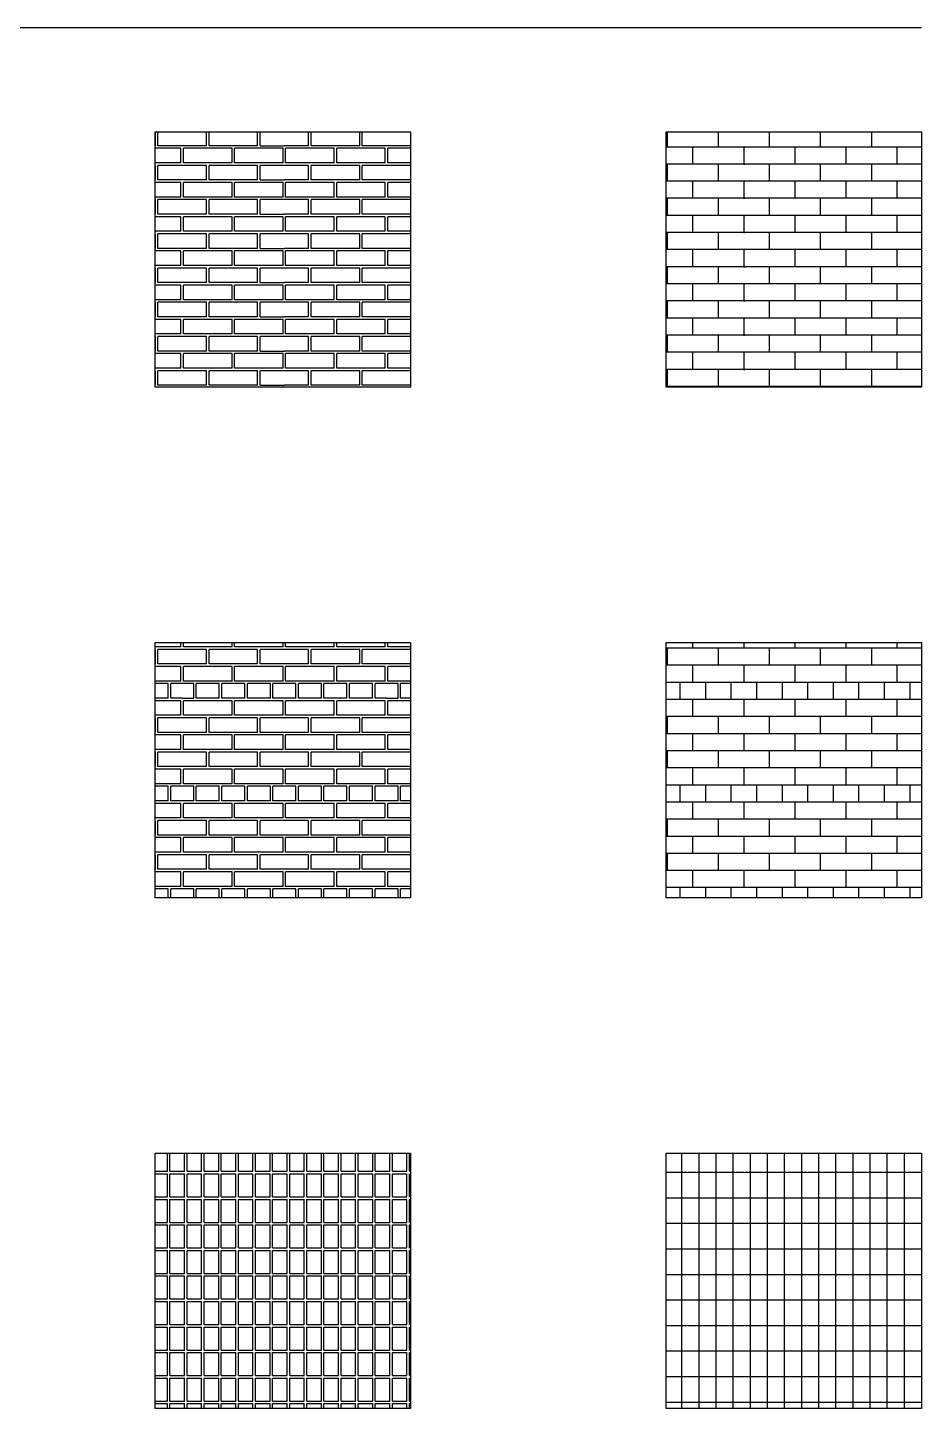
# Model space of a CAD drawing. Header units: millimetres. Extents: x 25495 to 48354, y 13294 to 24461.
# Drawn here: x 28995 to 32495, y 18577 to 23985 of the extents above; entities that cross this region are included whole.
import ezdxf

# ---------------------------------------------------------------- set-up
doc = ezdxf.new("R2010")
doc.units = ezdxf.units.MM
doc.header["$LTSCALE"] = 0.5

msp = doc.modelspace()

# ---------------------------------------------------------------- hatches: boundary and pattern name
h = msp.add_hatch()
h.set_pattern_fill('BR-HALF+', color=256, pattern_type=2)
h.set_pattern_definition([(180, (95, 340), (-7e-14, -536), [95, -505]), (90, (95, 340), (-600, 4e-14), [57, -479]), (180, (95, 397), (-7e-14, -536), [95, -505]), (180, (295, 340), (-7e-14, -536), [190, -410]), (90, (295, 340), (-600, 4e-14), [57, -479]), (180, (295, 397), (-7e-14, -536), [190, -410]), (90, (105, 340), (-600, 4e-14), [57, -479]), (180, (495, 340), (-7e-14, -536), [190, -410]), (90, (495, 340), (-600, 4e-14), [57, -479]), (180, (495, 397), (-7e-14, -536), [190, -410]), (90, (305, 340), (-600, 4e-14), [57, -479]), (0, (505, 340), (0, -536), [95, -505]), (180, (600, 397), (-7e-14, -536), [95, -505]), (90, (505, 340), (-600, 4e-14), [57, -479]), (180, (195, 273), (-7e-14, -536), [190, -410]), (90, (195, 273), (-600, 4e-14), [57, -479]), (180, (195, 330), (-7e-14, -536), [190, -410]), (90, (5, 273), (-600, 4e-14), [57, -479]), (180, (395, 273), (-7e-14, -536), [190, -410]), (90, (395, 273), (-600, 4e-14), [57, -479]), (180, (395, 330), (-7e-14, -536), [190, -410]), (90, (205, 273), (-600, 4e-14), [57, -479]), (180, (595, 273), (-7e-14, -536), [190, -410]), (90, (595, 273), (-600, 4e-14), [57, -479]), (180, (595, 330), (-7e-14, -536), [190, -410]), (90, (405, 273), (-600, 4e-14), [57, -479]), (180, (95, 206), (-7e-14, -536), [95, -505]), (90, (95, 206), (-600, 4e-14), [57, -479]), (180, (95, 263), (-7e-14, -536), [95, -505]), (180, (295, 206), (-7e-14, -536), [190, -410]), (90, (295, 206), (-600, 4e-14), [57, -479]), (180, (295, 263), (-7e-14, -536), [190, -410]), (90, (105, 206), (-600, 4e-14), [57, -479]), (180, (495, 206), (-7e-14, -536), [190, -410]), (90, (495, 206), (-600, 4e-14), [57, -479]), (180, (495, 263), (-7e-14, -536), [190, -410]), (90, (305, 206), (-600, 4e-14), [57, -479]), (0, (505, 206), (0, -536), [95, -505]), (180, (600, 263), (-7e-14, -536), [95, -505]), (90, (505, 206), (-600, 4e-14), [57, -479]), (180, (195, 139), (-7e-14, -536), [190, -410]), (90, (195, 139), (-600, 4e-14), [57, -479]), (180, (195, 196), (-7e-14, -536), [190, -410]), (90, (5, 139), (-600, 4e-14), [57, -479]), (180, (395, 139), (-7e-14, -536), [190, -410]), (90, (395, 139), (-600, 4e-14), [57, -479]), (180, (395, 196), (-7e-14, -536), [190, -410]), (90, (205, 139), (-600, 4e-14), [57, -479]), (180, (595, 139), (-7e-14, -536), [190, -410]), (90, (595, 139), (-600, 4e-14), [57, -479]), (180, (595, 196), (-7e-14, -536), [190, -410]), (90, (405, 139), (-600, 4e-14), [57, -479]), (180, (95, 72), (-7e-14, -536), [95, -505]), (90, (95, 72), (-600, 4e-14), [57, -479]), (180, (95, 129), (-7e-14, -536), [95, -505]), (180, (295, 72), (-7e-14, -536), [190, -410]), (90, (295, 72), (-600, 4e-14), [57, -479]), (180, (295, 129), (-7e-14, -536), [190, -410]), (90, (105, 72), (-600, 4e-14), [57, -479]), (180, (495, 72), (-7e-14, -536), [190, -410]), (90, (495, 72), (-600, 4e-14), [57, -479]), (180, (495, 129), (-7e-14, -536), [190, -410]), (90, (305, 72), (-600, 4e-14), [57, -479]), (0, (505, 72), (0, -536), [95, -505]), (180, (600, 129), (-7e-14, -536), [95, -505]), (90, (505, 72), (-600, 4e-14), [57, -479]), (180, (195, 5), (-7e-14, -536), [190, -410]), (90, (195, 5), (-600, 4e-14), [57, -479]), (180, (195, 62), (-7e-14, -536), [190, -410]), (90, (5, 5), (-600, 4e-14), [57, -479]), (180, (395, 5), (-7e-14, -536), [190, -410]), (90, (395, 5), (-600, 4e-14), [57, -479]), (180, (395, 62), (-7e-14, -536), [190, -410]), (90, (205, 5), (-600, 4e-14), [57, -479]), (180, (595, 5), (-7e-14, -536), [190, -410]), (90, (595, 5), (-600, 4e-14), [57, -479]), (180, (595, 62), (-7e-14, -536), [190, -410]), (90, (405, 5), (-600, 4e-14), [57, -479]), (180, (195, 407), (-7e-14, -536), [190, -410]), (90, (195, 407), (-600, 4e-14), [57, -479]), (180, (195, 464), (-7e-14, -536), [190, -410]), (90, (5, 407), (-600, 4e-14), [57, -479]), (180, (395, 407), (-7e-14, -536), [190, -410]), (90, (395, 407), (-600, 4e-14), [57, -479]), (180, (395, 464), (-7e-14, -536), [190, -410]), (90, (205, 407), (-600, 4e-14), [57, -479]), (180, (595, 407), (-7e-14, -536), [190, -410]), (90, (595, 407), (-600, 4e-14), [57, -479]), (180, (595, 464), (-7e-14, -536), [190, -410]), (90, (405, 407), (-600, 4e-14), [57, -479]), (180, (95, 474), (-7e-14, -536), [95, -505]), (90, (95, 474), (-600, 4e-14), [57, -479]), (180, (95, 531), (-7e-14, -536), [95, -505]), (180, (295, 474), (-7e-14, -536), [190, -410]), (90, (295, 474), (-600, 4e-14), [57, -479]), (180, (295, 531), (-7e-14, -536), [190, -410]), (90, (105, 474), (-600, 4e-14), [57, -479]), (180, (495, 474), (-7e-14, -536), [190, -410]), (90, (495, 474), (-600, 4e-14), [57, -479]), (180, (495, 531), (-7e-14, -536), [190, -410]), (90, (305, 474), (-600, 4e-14), [57, -479]), (0, (505, 474), (0, -536), [95, -505]), (180, (600, 531), (-7e-14, -536), [95, -505]), (90, (505, 474), (-600, 4e-14), [57, -479])])
h.paths.add_polyline_path([(30495, 23577), (29495, 23577), (29495, 22577), (30495, 22577)])
h = msp.add_hatch()
h.set_pattern_fill('BR-HALF', color=256, pattern_type=2)
h.set_pattern_definition([(90, (200, 0), (-600, 4e-14), [67, -469]), (90, (400, 0), (-600, 4e-14), [67, -469]), (180, (600, 67), (-7e-14, -536), [600, 0]), (180, (600, 134), (-7e-14, -536), [600, 0]), (90, (300, 67), (-600, 4e-14), [67, -469]), (90, (100, 67), (-600, 4e-14), [67, -469]), (90, (500, 67), (-600, 4e-14), [67, -469]), (90, (200, 134), (-600, 4e-14), [67, -469]), (90, (400, 134), (-600, 4e-14), [67, -469]), (180, (600, 201), (-7e-14, -536), [600, 0]), (180, (600, 268), (-7e-14, -536), [600, 0]), (90, (300, 201), (-600, 4e-14), [67, -469]), (90, (100, 201), (-600, 4e-14), [67, -469]), (90, (500, 201), (-600, 4e-14), [67, -469]), (90, (200, 268), (-600, 4e-14), [67, -469]), (90, (400, 268), (-600, 4e-14), [67, -469]), (180, (600, 335), (-7e-14, -536), [600, 0]), (180, (600, 402), (-7e-14, -536), [600, 0]), (90, (300, 335), (-600, 4e-14), [67, -469]), (90, (100, 335), (-600, 4e-14), [67, -469]), (90, (500, 335), (-600, 4e-14), [67, -469]), (90, (200, 402), (-600, 4e-14), [67, -469]), (90, (400, 402), (-600, 4e-14), [67, -469]), (180, (600, 0), (-7e-14, -536), [600, 0]), (180, (600, 469), (-7e-14, -536), [600, 0]), (90, (0, 0), (-600, 4e-14), [67, -469]), (90, (0, 134), (-600, 4e-14), [67, -469]), (90, (0, 268), (-600, 4e-14), [67, -469]), (90, (0, 402), (-600, 4e-14), [67, -469]), (90, (600, 0), (-600, 4e-14), [67, -469]), (90, (600, 134), (-600, 4e-14), [67, -469]), (90, (600, 268), (-600, 4e-14), [67, -469]), (90, (600, 402), (-600, 4e-14), [67, -469]), (180, (600, 536), (-7e-14, -536), [600, 0]), (90, (300, 469), (-600, 4e-14), [67, -469]), (90, (100, 469), (-600, 4e-14), [67, -469]), (90, (500, 469), (-600, 4e-14), [67, -469])])
h.paths.add_polyline_path([(32495, 23577), (31495, 23577), (31495, 22577), (32495, 22577)])
h = msp.add_hatch()
h.set_pattern_fill('BRT-AMERICAN+', color=256, pattern_type=2)
h.set_pattern_definition([(180, (95, 4608), (-1e-13, -804), [95, -705]), (90, (95, 4608), (-800, 5e-14), [57, -747]), (180, (95, 4665), (-1e-13, -804), [95, -705]), (180, (295, 4608), (-1e-13, -804), [190, -610]), (90, (295, 4608), (-800, 5e-14), [57, -747]), (180, (295, 4665), (-1e-13, -804), [190, -610]), (90, (105, 4608), (-800, 5e-14), [57, -747]), (180, (495, 4608), (-1e-13, -804), [190, -610]), (90, (495, 4608), (-800, 5e-14), [57, -747]), (180, (495, 4665), (-1e-13, -804), [190, -610]), (90, (305, 4608), (-800, 5e-14), [57, -747]), (180, (800, 4608), (-1e-13, -804), [95, -705]), (180, (800, 4665), (-1e-13, -804), [95, -705]), (90, (705, 4608), (-800, 5e-14), [57, -747]), (180, (195, 4541), (-1e-13, -804), [190, -610]), (90, (195, 4541), (-800, 5e-14), [57, -747]), (180, (195, 4598), (-1e-13, -804), [190, -610]), (90, (5, 4541), (-800, 5e-14), [57, -747]), (180, (395, 4541), (-1e-13, -804), [190, -610]), (90, (395, 4541), (-800, 5e-14), [57, -747]), (180, (395, 4598), (-1e-13, -804), [190, -610]), (90, (205, 4541), (-800, 5e-14), [57, -747]), (180, (795, 4541), (-1e-13, -804), [190, -610]), (90, (795, 4541), (-800, 5e-14), [57, -747]), (180, (795, 4598), (-1e-13, -804), [190, -610]), (90, (605, 4541), (-800, 5e-14), [57, -747]), (180, (195, 4407), (-1e-13, -804), [190, -610]), (90, (195, 4407), (-800, 5e-14), [57, -747]), (180, (195, 4464), (-1e-13, -804), [190, -610]), (90, (5, 4407), (-800, 5e-14), [57, -747]), (180, (395, 4407), (-1e-13, -804), [190, -610]), (90, (395, 4407), (-800, 5e-14), [57, -747]), (180, (395, 4464), (-1e-13, -804), [190, -610]), (90, (205, 4407), (-800, 5e-14), [57, -747]), (180, (795, 4407), (-1e-13, -804), [190, -610]), (90, (795, 4407), (-800, 5e-14), [57, -747]), (180, (795, 4464), (-1e-13, -804), [190, -610]), (90, (605, 4407), (-800, 5e-14), [57, -747]), (180, (95, 4340), (-1e-13, -804), [95, -705]), (90, (95, 4340), (-800, 5e-14), [57, -747]), (180, (95, 4397), (-1e-13, -804), [95, -705]), (180, (295, 4340), (-1e-13, -804), [190, -610]), (90, (295, 4340), (-800, 5e-14), [57, -747]), (180, (295, 4397), (-1e-13, -804), [190, -610]), (90, (105, 4340), (-800, 5e-14), [57, -747]), (180, (495, 4340), (-1e-13, -804), [190, -610]), (90, (495, 4340), (-800, 5e-14), [57, -747]), (180, (495, 4397), (-1e-13, -804), [190, -610]), (90, (305, 4340), (-800, 5e-14), [57, -747]), (180, (800, 4340), (-1e-13, -804), [95, -705]), (180, (800, 4397), (-1e-13, -804), [95, -705]), (90, (705, 4340), (-800, 5e-14), [57, -747]), (180, (195, 4273), (-1e-13, -804), [190, -610]), (90, (195, 4273), (-800, 5e-14), [57, -747]), (180, (195, 4330), (-1e-13, -804), [190, -610]), (90, (5, 4273), (-800, 5e-14), [57, -747]), (180, (395, 4273), (-1e-13, -804), [190, -610]), (90, (395, 4273), (-800, 5e-14), [57, -747]), (180, (395, 4330), (-1e-13, -804), [190, -610]), (90, (205, 4273), (-800, 5e-14), [57, -747]), (180, (795, 4273), (-1e-13, -804), [190, -610]), (90, (795, 4273), (-800, 5e-14), [57, -747]), (180, (795, 4330), (-1e-13, -804), [190, -610]), (90, (605, 4273), (-800, 5e-14), [57, -747]), (180, (195, 4675), (-1e-13, -804), [190, -610]), (90, (195, 4675), (-800, 5e-14), [57, -747]), (180, (195, 4732), (-1e-13, -804), [190, -610]), (90, (5, 4675), (-800, 5e-14), [57, -747]), (180, (395, 4675), (-1e-13, -804), [190, -610]), (90, (395, 4675), (-800, 5e-14), [57, -747]), (180, (395, 4732), (-1e-13, -804), [190, -610]), (90, (205, 4675), (-800, 5e-14), [57, -747]), (180, (795, 4675), (-1e-13, -804), [190, -610]), (90, (795, 4675), (-800, 5e-14), [57, -747]), (180, (795, 4732), (-1e-13, -804), [190, -610]), (90, (605, 4675), (-800, 5e-14), [57, -747]), (180, (95, 4742), (-1e-13, -804), [95, -705]), (90, (95, 4742), (-800, 5e-14), [57, -747]), (180, (95, 4799), (-1e-13, -804), [95, -705]), (180, (295, 4742), (-1e-13, -804), [190, -610]), (90, (295, 4742), (-800, 5e-14), [57, -747]), (180, (295, 4799), (-1e-13, -804), [190, -610]), (90, (105, 4742), (-800, 5e-14), [57, -747]), (180, (495, 4742), (-1e-13, -804), [190, -610]), (90, (495, 4742), (-800, 5e-14), [57, -747]), (180, (495, 4799), (-1e-13, -804), [190, -610]), (90, (305, 4742), (-800, 5e-14), [57, -747]), (180, (800, 4742), (-1e-13, -804), [95, -705]), (180, (800, 4799), (-1e-13, -804), [95, -705]), (90, (705, 4742), (-800, 5e-14), [57, -747]), (180, (695, 4608), (-1e-13, -804), [190, -610]), (90, (695, 4608), (-800, 5e-14), [57, -747]), (180, (695, 4665), (-1e-13, -804), [190, -610]), (90, (505, 4608), (-800, 5e-14), [57, -747]), (180, (595, 4541), (-1e-13, -804), [190, -610]), (90, (595, 4541), (-800, 5e-14), [57, -747]), (180, (595, 4598), (-1e-13, -804), [190, -610]), (90, (405, 4541), (-800, 5e-14), [57, -747]), (180, (595, 4407), (-1e-13, -804), [190, -610]), (90, (595, 4407), (-800, 5e-14), [57, -747]), (180, (595, 4464), (-1e-13, -804), [190, -610]), (90, (405, 4407), (-800, 5e-14), [57, -747]), (180, (695, 4340), (-1e-13, -804), [190, -610]), (90, (695, 4340), (-800, 5e-14), [57, -747]), (180, (695, 4397), (-1e-13, -804), [190, -610]), (90, (505, 4340), (-800, 5e-14), [57, -747]), (180, (595, 4273), (-1e-13, -804), [190, -610]), (90, (595, 4273), (-800, 5e-14), [57, -747]), (180, (595, 4330), (-1e-13, -804), [190, -610]), (90, (405, 4273), (-800, 5e-14), [57, -747]), (180, (595, 4675), (-1e-13, -804), [190, -610]), (90, (595, 4675), (-800, 5e-14), [57, -747]), (180, (595, 4732), (-1e-13, -804), [190, -610]), (90, (405, 4675), (-800, 5e-14), [57, -747]), (180, (695, 4742), (-1e-13, -804), [190, -610]), (90, (695, 4742), (-800, 5e-14), [57, -747]), (180, (695, 4799), (-1e-13, -804), [190, -610]), (90, (505, 4742), (-800, 5e-14), [57, -747]), (180, (95, 4206), (-1e-13, -804), [95, -705]), (90, (95, 4206), (-800, 5e-14), [57, -747]), (180, (95, 4263), (-1e-13, -804), [95, -705]), (180, (295, 4206), (-1e-13, -804), [190, -610]), (90, (295, 4206), (-800, 5e-14), [57, -747]), (180, (295, 4263), (-1e-13, -804), [190, -610]), (90, (105, 4206), (-800, 5e-14), [57, -747]), (180, (495, 4206), (-1e-13, -804), [190, -610]), (90, (495, 4206), (-800, 5e-14), [57, -747]), (180, (495, 4263), (-1e-13, -804), [190, -610]), (90, (305, 4206), (-800, 5e-14), [57, -747]), (180, (800, 4206), (-1e-13, -804), [95, -705]), (180, (800, 4263), (-1e-13, -804), [95, -705]), (90, (705, 4206), (-800, 5e-14), [57, -747]), (180, (195, 4139), (-1e-13, -804), [190, -610]), (90, (195, 4139), (-800, 5e-14), [57, -747]), (180, (195, 4196), (-1e-13, -804), [190, -610]), (90, (5, 4139), (-800, 5e-14), [57, -747]), (180, (395, 4139), (-1e-13, -804), [190, -610]), (90, (395, 4139), (-800, 5e-14), [57, -747]), (180, (395, 4196), (-1e-13, -804), [190, -610]), (90, (205, 4139), (-800, 5e-14), [57, -747]), (180, (795, 4139), (-1e-13, -804), [190, -610]), (90, (795, 4139), (-800, 5e-14), [57, -747]), (180, (795, 4196), (-1e-13, -804), [190, -610]), (90, (605, 4139), (-800, 5e-14), [57, -747]), (180, (195, 4005), (-1e-13, -804), [190, -610]), (90, (195, 4005), (-800, 5e-14), [57, -747]), (180, (195, 4062), (-1e-13, -804), [190, -610]), (90, (5, 4005), (-800, 5e-14), [57, -747]), (180, (395, 4005), (-1e-13, -804), [190, -610]), (90, (395, 4005), (-800, 5e-14), [57, -747]), (180, (395, 4062), (-1e-13, -804), [190, -610]), (90, (205, 4005), (-800, 5e-14), [57, -747]), (180, (795, 4005), (-1e-13, -804), [190, -610]), (90, (795, 4005), (-800, 5e-14), [57, -747]), (180, (795, 4062), (-1e-13, -804), [190, -610]), (90, (605, 4005), (-800, 5e-14), [57, -747]), (180, (695, 4206), (-1e-13, -804), [190, -610]), (90, (695, 4206), (-800, 5e-14), [57, -747]), (180, (695, 4263), (-1e-13, -804), [190, -610]), (90, (505, 4206), (-800, 5e-14), [57, -747]), (180, (595, 4139), (-1e-13, -804), [190, -610]), (90, (595, 4139), (-800, 5e-14), [57, -747]), (180, (595, 4196), (-1e-13, -804), [190, -610]), (90, (405, 4139), (-800, 5e-14), [57, -747]), (180, (645, 4072), (-1e-13, -804), [90, -710]), (90, (645, 4072), (-800, 5e-14), [57, -747]), (180, (645, 4129), (-1e-13, -804), [90, -710]), (90, (555, 4072), (-800, 5e-14), [57, -747]), (180, (595, 4005), (-1e-13, -804), [190, -610]), (90, (595, 4005), (-800, 5e-14), [57, -747]), (180, (595, 4062), (-1e-13, -804), [190, -610]), (90, (405, 4005), (-800, 5e-14), [57, -747]), (180, (745, 4072), (-1e-13, -804), [90, -710]), (90, (745, 4072), (-800, 5e-14), [57, -747]), (180, (745, 4129), (-1e-13, -804), [90, -710]), (90, (655, 4072), (-800, 5e-14), [57, -747]), (180, (445, 4072), (-1e-13, -804), [90, -710]), (90, (445, 4072), (-800, 5e-14), [57, -747]), (180, (445, 4129), (-1e-13, -804), [90, -710]), (90, (355, 4072), (-800, 5e-14), [57, -747]), (180, (545, 4072), (-1e-13, -804), [90, -710]), (90, (545, 4072), (-800, 5e-14), [57, -747]), (180, (545, 4129), (-1e-13, -804), [90, -710]), (90, (455, 4072), (-800, 5e-14), [57, -747]), (180, (245, 4072), (-1e-13, -804), [90, -710]), (90, (245, 4072), (-800, 5e-14), [57, -747]), (180, (245, 4129), (-1e-13, -804), [90, -710]), (90, (155, 4072), (-800, 5e-14), [57, -747]), (180, (345, 4072), (-1e-13, -804), [90, -710]), (90, (345, 4072), (-800, 5e-14), [57, -747]), (180, (345, 4129), (-1e-13, -804), [90, -710]), (90, (255, 4072), (-800, 5e-14), [57, -747]), (180, (45, 4072), (-1e-13, -804), [45, -755]), (90, (45, 4072), (-800, 5e-14), [57, -747]), (180, (45, 4129), (-1e-13, -804), [45, -755]), (180, (145, 4072), (-1e-13, -804), [90, -710]), (90, (145, 4072), (-800, 5e-14), [57, -747]), (180, (145, 4129), (-1e-13, -804), [90, -710]), (90, (55, 4072), (-800, 5e-14), [57, -747]), (180, (800, 4072), (-1e-13, -804), [45, -755]), (180, (800, 4129), (-1e-13, -804), [45, -755]), (90, (755, 4072), (-800, 5e-14), [57, -747]), (180, (645, 4474), (-1e-13, -804), [90, -710]), (90, (645, 4474), (-800, 5e-14), [57, -747]), (180, (645, 4531), (-1e-13, -804), [90, -710]), (90, (555, 4474), (-800, 5e-14), [57, -747]), (180, (745, 4474), (-1e-13, -804), [90, -710]), (90, (745, 4474), (-800, 5e-14), [57, -747]), (180, (745, 4531), (-1e-13, -804), [90, -710]), (90, (655, 4474), (-800, 5e-14), [57, -747]), (180, (445, 4474), (-1e-13, -804), [90, -710]), (90, (445, 4474), (-800, 5e-14), [57, -747]), (180, (445, 4531), (-1e-13, -804), [90, -710]), (90, (355, 4474), (-800, 5e-14), [57, -747]), (180, (545, 4474), (-1e-13, -804), [90, -710]), (90, (545, 4474), (-800, 5e-14), [57, -747]), (180, (545, 4531), (-1e-13, -804), [90, -710]), (90, (455, 4474), (-800, 5e-14), [57, -747]), (180, (245, 4474), (-1e-13, -804), [90, -710]), (90, (245, 4474), (-800, 5e-14), [57, -747]), (180, (245, 4531), (-1e-13, -804), [90, -710]), (90, (155, 4474), (-800, 5e-14), [57, -747]), (180, (345, 4474), (-1e-13, -804), [90, -710]), (90, (345, 4474), (-800, 5e-14), [57, -747]), (180, (345, 4531), (-1e-13, -804), [90, -710]), (90, (255, 4474), (-800, 5e-14), [57, -747]), (0, (0, 4474), (0, -804), [45, -755]), (90, (45, 4474), (-800, 5e-14), [57, -747]), (180, (45, 4531), (-1e-13, -804), [45, -755]), (180, (145, 4474), (-1e-13, -804), [90, -710]), (90, (145, 4474), (-800, 5e-14), [57, -747]), (180, (145, 4531), (-1e-13, -804), [90, -710]), (90, (55, 4474), (-800, 5e-14), [57, -747]), (180, (800, 4474), (-1e-13, -804), [45, -755]), (180, (800, 4531), (-1e-13, -804), [45, -755]), (90, (755, 4474), (-800, 5e-14), [57, -747])])
h.paths.add_polyline_path([(30495, 21577), (29495, 21577), (29495, 20577), (30495, 20577)])
h = msp.add_hatch()
h.set_pattern_fill('BRT-AMERICAN', color=256, pattern_type=2)
h.set_pattern_definition([(90, (200, 4268), (-800, 5e-14), [67, -737]), (90, (400, 4268), (-800, 5e-14), [67, -737]), (180, (800, 4335), (-1e-13, -804), [800, 0]), (180, (800, 4402), (-1e-13, -804), [800, 0]), (90, (300, 4335), (-800, 5e-14), [67, -737]), (90, (100, 4335), (-800, 5e-14), [67, -737]), (90, (500, 4335), (-800, 5e-14), [67, -737]), (90, (200, 4402), (-800, 5e-14), [67, -737]), (90, (400, 4402), (-800, 5e-14), [67, -737]), (180, (800, 4469), (-1e-13, -804), [800, 0]), (180, (800, 4536), (-1e-13, -804), [800, 0]), (90, (200, 4536), (-800, 5e-14), [67, -737]), (90, (400, 4536), (-800, 5e-14), [67, -737]), (180, (800, 4603), (-1e-13, -804), [800, 0]), (180, (800, 4670), (-1e-13, -804), [800, 0]), (90, (300, 4603), (-800, 5e-14), [67, -737]), (90, (100, 4603), (-800, 5e-14), [67, -737]), (90, (500, 4603), (-800, 5e-14), [67, -737]), (90, (200, 4670), (-800, 5e-14), [67, -737]), (90, (400, 4670), (-800, 5e-14), [67, -737]), (180, (800, 4268), (-1e-13, -804), [800, 0]), (180, (800, 4737), (-1e-13, -804), [800, 0]), (90, (0, 4268), (-800, 5e-14), [67, -737]), (90, (0, 4402), (-800, 5e-14), [67, -737]), (90, (0, 4536), (-800, 5e-14), [67, -737]), (90, (0, 4670), (-800, 5e-14), [67, -737]), (90, (600, 4268), (-800, 5e-14), [67, -737]), (90, (600, 4402), (-800, 5e-14), [67, -737]), (90, (600, 4536), (-800, 5e-14), [67, -737]), (90, (600, 4670), (-800, 5e-14), [67, -737]), (180, (800, 4804), (-1e-13, -804), [800, 0]), (90, (300, 4737), (-800, 5e-14), [67, -737]), (90, (100, 4737), (-800, 5e-14), [67, -737]), (90, (500, 4737), (-800, 5e-14), [67, -737]), (90, (700, 4335), (-800, 5e-14), [67, -737]), (90, (700, 4603), (-800, 5e-14), [67, -737]), (90, (800, 4268), (-800, 5e-14), [67, -737]), (90, (800, 4402), (-800, 5e-14), [67, -737]), (90, (800, 4536), (-800, 5e-14), [67, -737]), (90, (800, 4670), (-800, 5e-14), [67, -737]), (90, (700, 4737), (-800, 5e-14), [67, -737]), (90, (200, 4000), (-800, 5e-14), [67, -737]), (90, (400, 4000), (-800, 5e-14), [67, -737]), (180, (800, 4067), (-1e-13, -804), [800, -5e-13]), (180, (800, 4134), (-1e-13, -804), [800, -5e-13]), (90, (50, 4067), (-800, 5e-14), [67, -737]), (90, (200, 4134), (-800, 5e-14), [67, -737]), (90, (400, 4134), (-800, 5e-14), [67, -737]), (180, (800, 4201), (-1e-13, -804), [800, -5e-13]), (90, (300, 4201), (-800, 5e-14), [67, -737]), (90, (100, 4201), (-800, 5e-14), [67, -737]), (90, (500, 4201), (-800, 5e-14), [67, -737]), (180, (800, 4000), (-1e-13, -804), [800, 0]), (90, (0, 4000), (-800, 5e-14), [67, -737]), (90, (0, 4134), (-800, 5e-14), [67, -737]), (90, (600, 4000), (-800, 5e-14), [67, -737]), (90, (600, 4134), (-800, 5e-14), [67, -737]), (90, (700, 4201), (-800, 5e-14), [67, -737]), (90, (800, 4000), (-800, 5e-14), [67, -737]), (90, (800, 4134), (-800, 5e-14), [67, -737]), (90, (150, 4067), (-800, 5e-14), [67, -737]), (90, (250, 4067), (-800, 5e-14), [67, -737]), (90, (350, 4067), (-800, 5e-14), [67, -737]), (90, (450, 4067), (-800, 5e-14), [67, -737]), (90, (550, 4067), (-800, 5e-14), [67, -737]), (90, (650, 4067), (-800, 5e-14), [67, -737]), (90, (750, 4067), (-800, 5e-14), [67, -737]), (90, (50, 4469), (-800, 5e-14), [67, -737]), (90, (150, 4469), (-800, 5e-14), [67, -737]), (90, (250, 4469), (-800, 5e-14), [67, -737]), (90, (350, 4469), (-800, 5e-14), [67, -737]), (90, (450, 4469), (-800, 5e-14), [67, -737]), (90, (550, 4469), (-800, 5e-14), [67, -737]), (90, (650, 4469), (-800, 5e-14), [67, -737]), (90, (750, 4469), (-800, 5e-14), [67, -737])])
h.paths.add_polyline_path([(32495, 20577), (32495, 21577), (31495, 21577), (31495, 20577)])
h = msp.add_hatch()
h.set_pattern_fill('BRT-ROWLOCK+', color=256, pattern_type=2)
h.set_pattern_definition([(90, (665, 4505), (-804, 5e-14), [90, -710]), (0, (608, 4595), (0, -800), [57, -747]), (90, (608, 4505), (-804, 5e-14), [90, -710]), (0, (608, 4505), (0, -800), [57, -747]), (90, (665, 4605), (-804, 5e-14), [90, -710]), (0, (608, 4695), (0, -800), [57, -747]), (90, (608, 4605), (-804, 5e-14), [90, -710]), (0, (608, 4605), (0, -800), [57, -747]), (90, (665, 4305), (-804, 5e-14), [90, -710]), (0, (608, 4395), (0, -800), [57, -747]), (90, (608, 4305), (-804, 5e-14), [90, -710]), (0, (608, 4305), (0, -800), [57, -747]), (90, (665, 4405), (-804, 5e-14), [90, -710]), (0, (608, 4495), (0, -800), [57, -747]), (90, (608, 4405), (-804, 5e-14), [90, -710]), (0, (608, 4405), (0, -800), [57, -747]), (90, (665, 4105), (-804, 5e-14), [90, -710]), (0, (608, 4195), (0, -800), [57, -747]), (90, (608, 4105), (-804, 5e-14), [90, -710]), (0, (608, 4105), (0, -800), [57, -747]), (90, (665, 4205), (-804, 5e-14), [90, -710]), (0, (608, 4295), (0, -800), [57, -747]), (90, (608, 4205), (-804, 5e-14), [90, -710]), (0, (608, 4205), (0, -800), [57, -747]), (90, (665, 4005), (-804, 5e-14), [90, -710]), (0, (608, 4095), (0, -800), [57, -747]), (90, (608, 4005), (-804, 5e-14), [90, -710]), (0, (608, 4005), (0, -800), [57, -747]), (90, (665, 4705), (-804, 5e-14), [90, -710]), (0, (608, 4795), (0, -800), [57, -747]), (90, (608, 4705), (-804, 5e-14), [90, -710]), (0, (608, 4705), (0, -800), [57, -747]), (90, (799, 4505), (-804, 5e-14), [90, -710]), (0, (742, 4595), (0, -800), [57, -747]), (90, (742, 4505), (-804, 5e-14), [90, -710]), (0, (742, 4505), (0, -800), [57, -747]), (90, (799, 4605), (-804, 5e-14), [90, -710]), (0, (742, 4695), (0, -800), [57, -747]), (90, (742, 4605), (-804, 5e-14), [90, -710]), (0, (742, 4605), (0, -800), [57, -747]), (90, (799, 4305), (-804, 5e-14), [90, -710]), (0, (742, 4395), (0, -800), [57, -747]), (90, (742, 4305), (-804, 5e-14), [90, -710]), (0, (742, 4305), (0, -800), [57, -747]), (90, (799, 4405), (-804, 5e-14), [90, -710]), (0, (742, 4495), (0, -800), [57, -747]), (90, (742, 4405), (-804, 5e-14), [90, -710]), (0, (742, 4405), (0, -800), [57, -747]), (90, (799, 4105), (-804, 5e-14), [90, -710]), (0, (742, 4195), (0, -800), [57, -747]), (90, (742, 4105), (-804, 5e-14), [90, -710]), (0, (742, 4105), (0, -800), [57, -747]), (90, (799, 4205), (-804, 5e-14), [90, -710]), (0, (742, 4295), (0, -800), [57, -747]), (90, (742, 4205), (-804, 5e-14), [90, -710]), (0, (742, 4205), (0, -800), [57, -747]), (90, (799, 4005), (-804, 5e-14), [90, -710]), (0, (742, 4095), (0, -800), [57, -747]), (90, (742, 4005), (-804, 5e-14), [90, -710]), (0, (742, 4005), (0, -800), [57, -747]), (90, (799, 4705), (-804, 5e-14), [90, -710]), (0, (742, 4795), (0, -800), [57, -747]), (90, (742, 4705), (-804, 5e-14), [90, -710]), (0, (742, 4705), (0, -800), [57, -747]), (90, (531, 4505), (-804, 5e-14), [90, -710]), (0, (474, 4595), (0, -800), [57, -747]), (90, (474, 4505), (-804, 5e-14), [90, -710]), (0, (474, 4505), (0, -800), [57, -747]), (90, (531, 4605), (-804, 5e-14), [90, -710]), (0, (474, 4695), (0, -800), [57, -747]), (90, (474, 4605), (-804, 5e-14), [90, -710]), (0, (474, 4605), (0, -800), [57, -747]), (90, (531, 4305), (-804, 5e-14), [90, -710]), (0, (474, 4395), (0, -800), [57, -747]), (90, (474, 4305), (-804, 5e-14), [90, -710]), (0, (474, 4305), (0, -800), [57, -747]), (90, (531, 4405), (-804, 5e-14), [90, -710]), (0, (474, 4495), (0, -800), [57, -747]), (90, (474, 4405), (-804, 5e-14), [90, -710]), (0, (474, 4405), (0, -800), [57, -747]), (90, (531, 4105), (-804, 5e-14), [90, -710]), (0, (474, 4195), (0, -800), [57, -747]), (90, (474, 4105), (-804, 5e-14), [90, -710]), (0, (474, 4105), (0, -800), [57, -747]), (90, (531, 4205), (-804, 5e-14), [90, -710]), (0, (474, 4295), (0, -800), [57, -747]), (90, (474, 4205), (-804, 5e-14), [90, -710]), (0, (474, 4205), (0, -800), [57, -747]), (90, (531, 4005), (-804, 5e-14), [90, -710]), (0, (474, 4095), (0, -800), [57, -747]), (90, (474, 4005), (-804, 5e-14), [90, -710]), (0, (474, 4005), (0, -800), [57, -747]), (90, (531, 4705), (-804, 5e-14), [90, -710]), (0, (474, 4795), (0, -800), [57, -747]), (90, (474, 4705), (-804, 5e-14), [90, -710]), (0, (474, 4705), (0, -800), [57, -747]), (90, (397, 4505), (-804, 5e-14), [90, -710]), (0, (340, 4595), (0, -800), [57, -747]), (90, (340, 4505), (-804, 5e-14), [90, -710]), (0, (340, 4505), (0, -800), [57, -747]), (90, (397, 4605), (-804, 5e-14), [90, -710]), (0, (340, 4695), (0, -800), [57, -747]), (90, (340, 4605), (-804, 5e-14), [90, -710]), (0, (340, 4605), (0, -800), [57, -747]), (90, (397, 4305), (-804, 5e-14), [90, -710]), (0, (340, 4395), (0, -800), [57, -747]), (90, (340, 4305), (-804, 5e-14), [90, -710]), (0, (340, 4305), (0, -800), [57, -747]), (90, (397, 4405), (-804, 5e-14), [90, -710]), (0, (340, 4495), (0, -800), [57, -747]), (90, (340, 4405), (-804, 5e-14), [90, -710]), (0, (340, 4405), (0, -800), [57, -747]), (90, (397, 4105), (-804, 5e-14), [90, -710]), (0, (340, 4195), (0, -800), [57, -747]), (90, (340, 4105), (-804, 5e-14), [90, -710]), (0, (340, 4105), (0, -800), [57, -747]), (90, (397, 4205), (-804, 5e-14), [90, -710]), (0, (340, 4295), (0, -800), [57, -747]), (90, (340, 4205), (-804, 5e-14), [90, -710]), (0, (340, 4205), (0, -800), [57, -747]), (90, (397, 4005), (-804, 5e-14), [90, -710]), (0, (340, 4095), (0, -800), [57, -747]), (90, (340, 4005), (-804, 5e-14), [90, -710]), (0, (340, 4005), (0, -800), [57, -747]), (90, (397, 4705), (-804, 5e-14), [90, -710]), (0, (340, 4795), (0, -800), [57, -747]), (90, (340, 4705), (-804, 5e-14), [90, -710]), (0, (340, 4705), (0, -800), [57, -747]), (90, (263, 4505), (-804, 5e-14), [90, -710]), (0, (206, 4595), (0, -800), [57, -747]), (90, (206, 4505), (-804, 5e-14), [90, -710]), (0, (206, 4505), (0, -800), [57, -747]), (90, (263, 4605), (-804, 5e-14), [90, -710]), (0, (206, 4695), (0, -800), [57, -747]), (90, (206, 4605), (-804, 5e-14), [90, -710]), (0, (206, 4605), (0, -800), [57, -747]), (90, (263, 4305), (-804, 5e-14), [90, -710]), (0, (206, 4395), (0, -800), [57, -747]), (90, (206, 4305), (-804, 5e-14), [90, -710]), (0, (206, 4305), (0, -800), [57, -747]), (90, (263, 4405), (-804, 5e-14), [90, -710]), (0, (206, 4495), (0, -800), [57, -747]), (90, (206, 4405), (-804, 5e-14), [90, -710]), (0, (206, 4405), (0, -800), [57, -747]), (90, (263, 4105), (-804, 5e-14), [90, -710]), (0, (206, 4195), (0, -800), [57, -747]), (90, (206, 4105), (-804, 5e-14), [90, -710]), (0, (206, 4105), (0, -800), [57, -747]), (90, (263, 4205), (-804, 5e-14), [90, -710]), (0, (206, 4295), (0, -800), [57, -747]), (90, (206, 4205), (-804, 5e-14), [90, -710]), (0, (206, 4205), (0, -800), [57, -747]), (90, (263, 4005), (-804, 5e-14), [90, -710]), (0, (206, 4095), (0, -800), [57, -747]), (90, (206, 4005), (-804, 5e-14), [90, -710]), (0, (206, 4005), (0, -800), [57, -747]), (90, (263, 4705), (-804, 5e-14), [90, -710]), (0, (206, 4795), (0, -800), [57, -747]), (90, (206, 4705), (-804, 5e-14), [90, -710]), (0, (206, 4705), (0, -800), [57, -747]), (90, (129, 4505), (-804, 5e-14), [90, -710]), (0, (72, 4595), (0, -800), [57, -747]), (90, (72, 4505), (-804, 5e-14), [90, -710]), (0, (72, 4505), (0, -800), [57, -747]), (90, (129, 4605), (-804, 5e-14), [90, -710]), (0, (72, 4695), (0, -800), [57, -747]), (90, (72, 4605), (-804, 5e-14), [90, -710]), (0, (72, 4605), (0, -800), [57, -747]), (90, (129, 4305), (-804, 5e-14), [90, -710]), (0, (72, 4395), (0, -800), [57, -747]), (90, (72, 4305), (-804, 5e-14), [90, -710]), (0, (72, 4305), (0, -800), [57, -747]), (90, (129, 4405), (-804, 5e-14), [90, -710]), (0, (72, 4495), (0, -800), [57, -747]), (90, (72, 4405), (-804, 5e-14), [90, -710]), (0, (72, 4405), (0, -800), [57, -747]), (90, (129, 4105), (-804, 5e-14), [90, -710]), (0, (72, 4195), (0, -800), [57, -747]), (90, (72, 4105), (-804, 5e-14), [90, -710]), (0, (72, 4105), (0, -800), [57, -747]), (90, (129, 4205), (-804, 5e-14), [90, -710]), (0, (72, 4295), (0, -800), [57, -747]), (90, (72, 4205), (-804, 5e-14), [90, -710]), (0, (72, 4205), (0, -800), [57, -747]), (90, (129, 4005), (-804, 5e-14), [90, -710]), (0, (72, 4095), (0, -800), [57, -747]), (90, (72, 4005), (-804, 5e-14), [90, -710]), (0, (72, 4005), (0, -800), [57, -747]), (90, (129, 4705), (-804, 5e-14), [90, -710]), (0, (72, 4795), (0, -800), [57, -747]), (90, (72, 4705), (-804, 5e-14), [90, -710]), (0, (72, 4705), (0, -800), [57, -747]), (90, (196, 4505), (-804, 5e-14), [90, -710]), (0, (139, 4595), (0, -800), [57, -747]), (90, (139, 4505), (-804, 5e-14), [90, -710]), (0, (139, 4505), (0, -800), [57, -747]), (90, (196, 4605), (-804, 5e-14), [90, -710]), (0, (139, 4695), (0, -800), [57, -747]), (90, (139, 4605), (-804, 5e-14), [90, -710]), (0, (139, 4605), (0, -800), [57, -747]), (90, (196, 4305), (-804, 5e-14), [90, -710]), (0, (139, 4395), (0, -800), [57, -747]), (90, (139, 4305), (-804, 5e-14), [90, -710]), (0, (139, 4305), (0, -800), [57, -747]), (90, (196, 4405), (-804, 5e-14), [90, -710]), (0, (139, 4495), (0, -800), [57, -747]), (90, (139, 4405), (-804, 5e-14), [90, -710]), (0, (139, 4405), (0, -800), [57, -747]), (90, (196, 4105), (-804, 5e-14), [90, -710]), (0, (139, 4195), (0, -800), [57, -747]), (90, (139, 4105), (-804, 5e-14), [90, -710]), (0, (139, 4105), (0, -800), [57, -747]), (90, (196, 4205), (-804, 5e-14), [90, -710]), (0, (139, 4295), (0, -800), [57, -747]), (90, (139, 4205), (-804, 5e-14), [90, -710]), (0, (139, 4205), (0, -800), [57, -747]), (90, (196, 4005), (-804, 5e-14), [90, -710]), (0, (139, 4095), (0, -800), [57, -747]), (90, (139, 4005), (-804, 5e-14), [90, -710]), (0, (139, 4005), (0, -800), [57, -747]), (90, (196, 4705), (-804, 5e-14), [90, -710]), (0, (139, 4795), (0, -800), [57, -747]), (90, (139, 4705), (-804, 5e-14), [90, -710]), (0, (139, 4705), (0, -800), [57, -747]), (90, (62, 4505), (-804, 5e-14), [90, -710]), (0, (5, 4595), (0, -800), [57, -747]), (90, (5, 4505), (-804, 5e-14), [90, -710]), (0, (5, 4505), (0, -800), [57, -747]), (90, (62, 4605), (-804, 5e-14), [90, -710]), (0, (5, 4695), (0, -800), [57, -747]), (90, (5, 4605), (-804, 5e-14), [90, -710]), (0, (5, 4605), (0, -800), [57, -747]), (90, (62, 4305), (-804, 5e-14), [90, -710]), (0, (5, 4395), (0, -800), [57, -747]), (90, (5, 4305), (-804, 5e-14), [90, -710]), (0, (5, 4305), (0, -800), [57, -747]), (90, (62, 4405), (-804, 5e-14), [90, -710]), (0, (5, 4495), (0, -800), [57, -747]), (90, (5, 4405), (-804, 5e-14), [90, -710]), (0, (5, 4405), (0, -800), [57, -747]), (90, (62, 4105), (-804, 5e-14), [90, -710]), (0, (5, 4195), (0, -800), [57, -747]), (90, (5, 4105), (-804, 5e-14), [90, -710]), (0, (5, 4105), (0, -800), [57, -747]), (90, (62, 4205), (-804, 5e-14), [90, -710]), (0, (5, 4295), (0, -800), [57, -747]), (90, (5, 4205), (-804, 5e-14), [90, -710]), (0, (5, 4205), (0, -800), [57, -747]), (90, (62, 4005), (-804, 5e-14), [90, -710]), (0, (5, 4095), (0, -800), [57, -747]), (90, (5, 4005), (-804, 5e-14), [90, -710]), (0, (5, 4005), (0, -800), [57, -747]), (90, (62, 4705), (-804, 5e-14), [90, -710]), (0, (5, 4795), (0, -800), [57, -747]), (90, (5, 4705), (-804, 5e-14), [90, -710]), (0, (5, 4705), (0, -800), [57, -747]), (90, (330, 4505), (-804, 5e-14), [90, -710]), (0, (273, 4595), (0, -800), [57, -747]), (90, (273, 4505), (-804, 5e-14), [90, -710]), (0, (273, 4505), (0, -800), [57, -747]), (90, (330, 4605), (-804, 5e-14), [90, -710]), (0, (273, 4695), (0, -800), [57, -747]), (90, (273, 4605), (-804, 5e-14), [90, -710]), (0, (273, 4605), (0, -800), [57, -747]), (90, (330, 4305), (-804, 5e-14), [90, -710]), (0, (273, 4395), (0, -800), [57, -747]), (90, (273, 4305), (-804, 5e-14), [90, -710]), (0, (273, 4305), (0, -800), [57, -747]), (90, (330, 4405), (-804, 5e-14), [90, -710]), (0, (273, 4495), (0, -800), [57, -747]), (90, (273, 4405), (-804, 5e-14), [90, -710]), (0, (273, 4405), (0, -800), [57, -747]), (90, (330, 4105), (-804, 5e-14), [90, -710]), (0, (273, 4195), (0, -800), [57, -747]), (90, (273, 4105), (-804, 5e-14), [90, -710]), (0, (273, 4105), (0, -800), [57, -747]), (90, (330, 4205), (-804, 5e-14), [90, -710]), (0, (273, 4295), (0, -800), [57, -747]), (90, (273, 4205), (-804, 5e-14), [90, -710]), (0, (273, 4205), (0, -800), [57, -747]), (90, (330, 4005), (-804, 5e-14), [90, -710]), (0, (273, 4095), (0, -800), [57, -747]), (90, (273, 4005), (-804, 5e-14), [90, -710]), (0, (273, 4005), (0, -800), [57, -747]), (90, (330, 4705), (-804, 5e-14), [90, -710]), (0, (273, 4795), (0, -800), [57, -747]), (90, (273, 4705), (-804, 5e-14), [90, -710]), (0, (273, 4705), (0, -800), [57, -747]), (90, (464, 4505), (-804, 5e-14), [90, -710]), (0, (407, 4595), (0, -800), [57, -747]), (90, (407, 4505), (-804, 5e-14), [90, -710]), (0, (407, 4505), (0, -800), [57, -747]), (90, (464, 4605), (-804, 5e-14), [90, -710]), (0, (407, 4695), (0, -800), [57, -747]), (90, (407, 4605), (-804, 5e-14), [90, -710]), (0, (407, 4605), (0, -800), [57, -747]), (90, (464, 4305), (-804, 5e-14), [90, -710]), (0, (407, 4395), (0, -800), [57, -747]), (90, (407, 4305), (-804, 5e-14), [90, -710]), (0, (407, 4305), (0, -800), [57, -747]), (90, (464, 4405), (-804, 5e-14), [90, -710]), (0, (407, 4495), (0, -800), [57, -747]), (90, (407, 4405), (-804, 5e-14), [90, -710]), (0, (407, 4405), (0, -800), [57, -747]), (90, (464, 4105), (-804, 5e-14), [90, -710]), (0, (407, 4195), (0, -800), [57, -747]), (90, (407, 4105), (-804, 5e-14), [90, -710]), (0, (407, 4105), (0, -800), [57, -747]), (90, (464, 4205), (-804, 5e-14), [90, -710]), (0, (407, 4295), (0, -800), [57, -747]), (90, (407, 4205), (-804, 5e-14), [90, -710]), (0, (407, 4205), (0, -800), [57, -747]), (90, (464, 4005), (-804, 5e-14), [90, -710]), (0, (407, 4095), (0, -800), [57, -747]), (90, (407, 4005), (-804, 5e-14), [90, -710]), (0, (407, 4005), (0, -800), [57, -747]), (90, (464, 4705), (-804, 5e-14), [90, -710]), (0, (407, 4795), (0, -800), [57, -747]), (90, (407, 4705), (-804, 5e-14), [90, -710]), (0, (407, 4705), (0, -800), [57, -747]), (90, (598, 4505), (-804, 5e-14), [90, -710]), (0, (541, 4595), (0, -800), [57, -747]), (90, (541, 4505), (-804, 5e-14), [90, -710]), (0, (541, 4505), (0, -800), [57, -747]), (90, (598, 4605), (-804, 5e-14), [90, -710]), (0, (541, 4695), (0, -800), [57, -747]), (90, (541, 4605), (-804, 5e-14), [90, -710]), (0, (541, 4605), (0, -800), [57, -747]), (90, (598, 4305), (-804, 5e-14), [90, -710]), (0, (541, 4395), (0, -800), [57, -747]), (90, (541, 4305), (-804, 5e-14), [90, -710]), (0, (541, 4305), (0, -800), [57, -747]), (90, (598, 4405), (-804, 5e-14), [90, -710]), (0, (541, 4495), (0, -800), [57, -747]), (90, (541, 4405), (-804, 5e-14), [90, -710]), (0, (541, 4405), (0, -800), [57, -747]), (90, (598, 4105), (-804, 5e-14), [90, -710]), (0, (541, 4195), (0, -800), [57, -747]), (90, (541, 4105), (-804, 5e-14), [90, -710]), (0, (541, 4105), (0, -800), [57, -747]), (90, (598, 4205), (-804, 5e-14), [90, -710]), (0, (541, 4295), (0, -800), [57, -747]), (90, (541, 4205), (-804, 5e-14), [90, -710]), (0, (541, 4205), (0, -800), [57, -747]), (90, (598, 4005), (-804, 5e-14), [90, -710]), (0, (541, 4095), (0, -800), [57, -747]), (90, (541, 4005), (-804, 5e-14), [90, -710]), (0, (541, 4005), (0, -800), [57, -747]), (90, (598, 4705), (-804, 5e-14), [90, -710]), (0, (541, 4795), (0, -800), [57, -747]), (90, (541, 4705), (-804, 5e-14), [90, -710]), (0, (541, 4705), (0, -800), [57, -747]), (90, (732, 4505), (-804, 5e-14), [90, -710]), (0, (675, 4595), (0, -800), [57, -747]), (90, (675, 4505), (-804, 5e-14), [90, -710]), (0, (675, 4505), (0, -800), [57, -747]), (90, (732, 4605), (-804, 5e-14), [90, -710]), (0, (675, 4695), (0, -800), [57, -747]), (90, (675, 4605), (-804, 5e-14), [90, -710]), (0, (675, 4605), (0, -800), [57, -747]), (90, (732, 4305), (-804, 5e-14), [90, -710]), (0, (675, 4395), (0, -800), [57, -747]), (90, (675, 4305), (-804, 5e-14), [90, -710]), (0, (675, 4305), (0, -800), [57, -747]), (90, (732, 4405), (-804, 5e-14), [90, -710]), (0, (675, 4495), (0, -800), [57, -747]), (90, (675, 4405), (-804, 5e-14), [90, -710]), (0, (675, 4405), (0, -800), [57, -747]), (90, (732, 4105), (-804, 5e-14), [90, -710]), (0, (675, 4195), (0, -800), [57, -747]), (90, (675, 4105), (-804, 5e-14), [90, -710]), (0, (675, 4105), (0, -800), [57, -747]), (90, (732, 4205), (-804, 5e-14), [90, -710]), (0, (675, 4295), (0, -800), [57, -747]), (90, (675, 4205), (-804, 5e-14), [90, -710]), (0, (675, 4205), (0, -800), [57, -747]), (90, (732, 4005), (-804, 5e-14), [90, -710]), (0, (675, 4095), (0, -800), [57, -747]), (90, (675, 4005), (-804, 5e-14), [90, -710]), (0, (675, 4005), (0, -800), [57, -747]), (90, (732, 4705), (-804, 5e-14), [90, -710]), (0, (675, 4795), (0, -800), [57, -747]), (90, (675, 4705), (-804, 5e-14), [90, -710]), (0, (675, 4705), (0, -800), [57, -747])])
h.paths.add_polyline_path([(30495, 19577), (29495, 19577), (29495, 18577), (30495, 18577)])
h = msp.add_hatch()
h.set_pattern_fill('BRT-ROWLOCK', color=256, pattern_type=2)
h.set_pattern_definition([(90, (469, 4000), (-804, 5e-14), [800, 0]), (90, (402, 4000), (-804, 5e-14), [800, -2e-12]), (90, (335, 4000), (-804, 5e-14), [800, -2e-12]), (90, (268, 4000), (-804, 5e-14), [800, 0]), (90, (201, 4000), (-804, 5e-14), [800, 0]), (90, (134, 4000), (-804, 5e-14), [800, 0]), (90, (536, 4000), (-804, 5e-14), [800, 0]), (90, (67, 4000), (-804, 5e-14), [800, 0]), (180, (402, 4000), (-1e-13, -800), [67, -737]), (180, (804, 4000), (-1e-13, -800), [804, 0]), (90, (0, 4000), (-804, 5e-14), [800, 0]), (180, (402, 4800), (-1e-13, -800), [67, -737]), (180, (804, 4800), (-1e-13, -800), [804, 0]), (90, (737, 4000), (-804, 5e-14), [800, 0]), (90, (670, 4000), (-804, 5e-14), [800, -2e-12]), (90, (603, 4000), (-804, 5e-14), [800, -2e-12]), (90, (804, 4000), (-804, 5e-14), [800, 0]), (180, (670, 4000), (-1e-13, -800), [67, -737]), (180, (670, 4800), (-1e-13, -800), [67, -737]), (180, (804, 4200), (-1e-13, -800), [804, 0]), (180, (804, 4400), (-1e-13, -800), [804, 0]), (180, (804, 4600), (-1e-13, -800), [804, 0]), (180, (804, 4300), (-1e-13, -800), [804, 0]), (180, (804, 4100), (-1e-13, -800), [804, 0]), (180, (804, 4500), (-1e-13, -800), [804, 0]), (180, (804, 4700), (-1e-13, -800), [804, 0]), (180, (268, 4000), (-1e-13, -800), [67, -737]), (180, (268, 4800), (-1e-13, -800), [67, -737]), (180, (536, 4000), (-1e-13, -800), [67, -737]), (180, (536, 4800), (-1e-13, -800), [67, -737]), (180, (804, 4000), (-1e-13, -800), [67, -737]), (180, (804, 4800), (-1e-13, -800), [67, -737])])
h.paths.add_polyline_path([(32495, 18577), (32495, 19577), (31495, 19577), (31495, 18577)])

# ---------------------------------------------------------------- linework, layer by layer
msp.add_lwpolyline([(25495, 23985), (32495, 23985)])
for points in [[(29495, 23577), (30495, 23577), (30495, 22577), (29495, 22577)], [(31495, 23577), (32495, 23577), (32495, 22577), (31495, 22577)], [(29495, 21577), (30495, 21577), (30495, 20577), (29495, 20577)], [(31495, 21577), (32495, 21577), (32495, 20577), (31495, 20577)], [(29495, 19577), (30495, 19577), (30495, 18577), (29495, 18577)], [(31495, 19577), (32495, 19577), (32495, 18577), (31495, 18577)]]:
    msp.add_lwpolyline(points, close=True)

doc.saveas('drawing.dxf')
